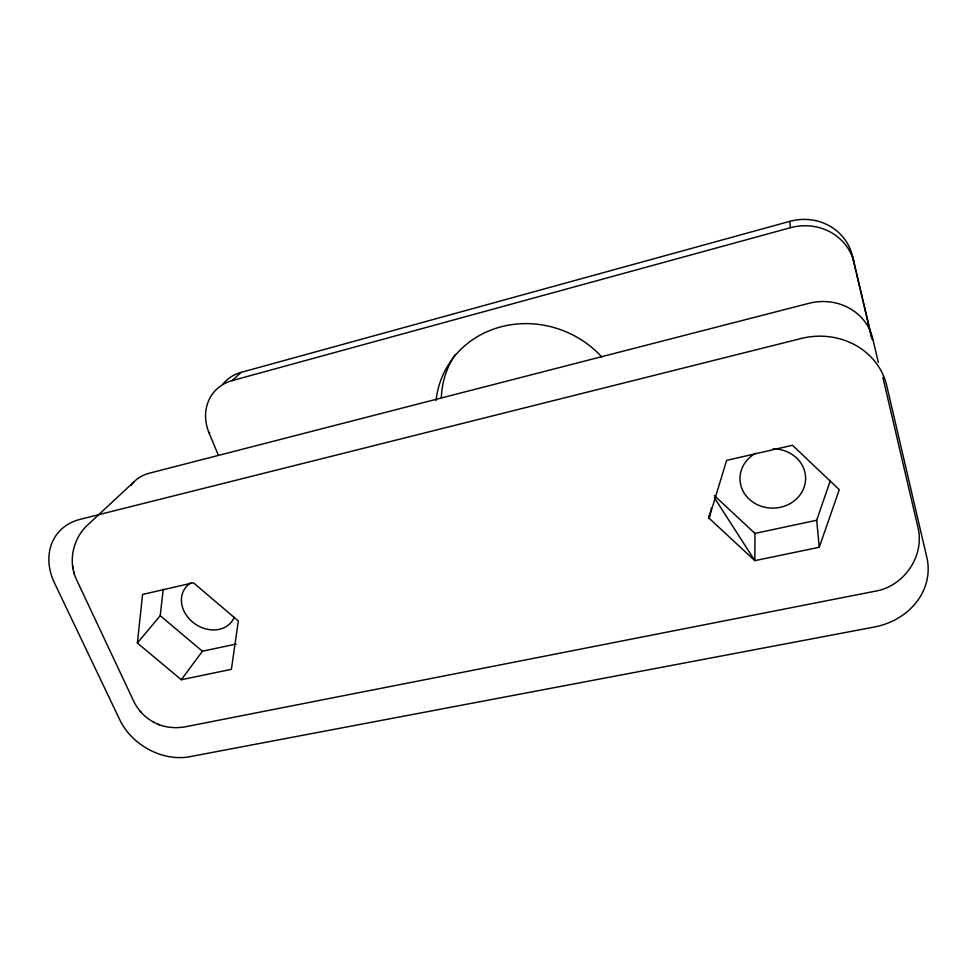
<?xml version="1.0" encoding="UTF-8"?>
<svg xmlns="http://www.w3.org/2000/svg" width="977" height="977" viewBox="0 0 977 977"><rect width="100%" height="100%" fill="white"/><g stroke="black" fill="none" stroke-linecap="round" stroke-linejoin="round"><path stroke-width="1.47" d="M714.346 495.583L754.965 533.418L754.83 560.639L819.251 547.267L839.28 489.709L792.494 445.268L726.644 460.375L709.009 518.164L754.83 560.639L714.297 497.562M709.253 515.148L709.009 518.164L711.427 507.796M137.378 643.013L142.581 594.443L193.434 582.768L238.327 620.969L231.39 669.33L181.307 679.736L137.378 643.013L160.216 615.705L163.257 589.131M819.251 547.267L816.699 520.252L830.438 480.305M181.307 679.736L202.41 651.232L236.19 644.038M218.079 454.561L209.09 432.994L209.676 432.42M133.727 482.088L86.513 526.041C72.616 539.78 68.048 561.958 76.572 579.776L134.057 701.938C138.38 710.621 145.475 717.961 154.122 722.394M209.09 432.994A46.212 39.984 40.6 0 1 232.099 380.627L241.16 372.359L789.77 221.364A52.001 48.984 -22 0 1 852.445 256.108L872.266 339.752M232.099 380.627L790.393 227.714A52.99 49.864 -21.1 0 1 854.301 263.131M754.965 533.418L816.699 520.252M153.45 722.088C163.183 727.462 174.627 728.744 185.471 726.766L875.38 591.17C904.201 586.298 925.146 555.571 917.867 527.006L882.878 377.415M158.189 724.226L159.52 724.836M160.216 615.705L202.41 651.232M140.273 711.415L141.286 712.441M852.445 256.108L856.096 271.691M856.426 273.096L860.053 288.545M860.383 289.937L862.007 296.91M862.337 298.303L863.961 305.251M864.291 306.644L865.915 313.556M866.233 314.936L867.845 321.812M868.174 323.192L869.774 330.043M870.104 331.423L871.386 336.882M878.286 362.308L872.742 338.604A52.941 48.96 -13.5 0 0 808.858 303.334L149.396 473.186A45.211 37.456 38.5 0 0 130.857 485.471M72.506 565.61L73.238 568.809M73.861 571.655L74.472 574.329M789.77 221.364L790.393 227.714M234.211 617.269A28.675 23.497 33.9 0 1 193.263 622.593A28.675 23.497 33.9 0 1 190.833 582.915M773.161 448.834A32.815 29.652 -1.1 0 1 803.619 488.524A32.815 29.652 -1.1 0 1 751.96 501.457A32.815 29.652 -1.1 0 1 755.783 453.181M222.964 384.034A45.418 39.471 40.8 0 1 241.16 372.359M436.084 400.497A96.772 89.713 23.8 0 1 501.018 326.807A96.772 89.713 23.8 0 1 601.759 356.91M441.335 397.468A95.062 88.419 23.8 0 1 455.27 354.431M801.262 338.469L80.053 519.361A59.487 47.751 37.7 0 0 54.456 582.903L119.792 719.841A56.654 44.576 31.9 0 0 189.672 756.711L874.195 627.051A67.547 58.559 -2.7 0 0 926.843 557.452L886.713 385.549A70.405 64.433 -9 0 0 801.262 338.469"/></g></svg>
